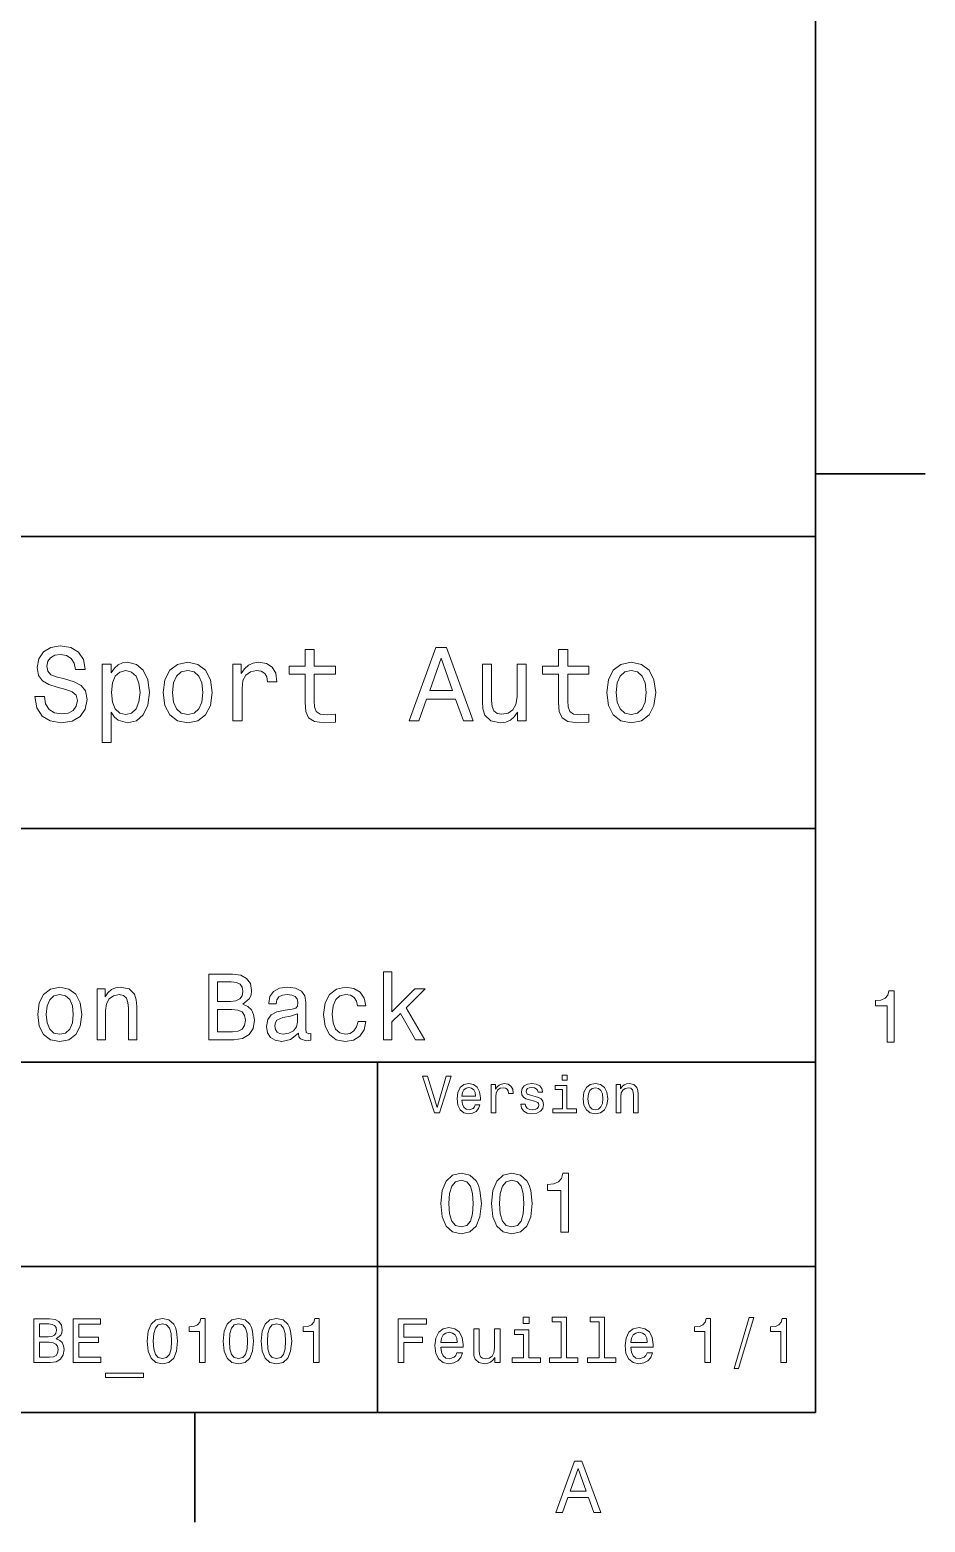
# Model space of a CAD drawing. Extents: x 0 to 420, y 0 to 297.
# Drawn here: x 356.2 to 417.5, y 2.5 to 104.7 of the extents above; entities that cross this region are included whole.
import ezdxf

# ---------------------------------------------------------------- set-up
doc = ezdxf.new("R2010")
doc.units = 0

msp = doc.modelspace()

# ---------------------------------------------------------------- linework, layer by layer
at = {"color": 7, "lineweight": 35}
for p, q in [((410, 10), (410, 287)), ((220, 70), (410, 70)), ((410, 70), (410, 10)), ((285, 50), (410, 50)), ((285, 34), (410, 34)), ((380, 10), (380, 34)), ((285, 20), (410, 20)), ((10, 10), (410, 10)), ((220, 10), (410, 10))]:
    msp.add_line(p, q, dxfattribs=at)
at = {"color": 7, "lineweight": 35, "ltscale": 0.1875}
for p, q in [((410, 74.300003), (417.5, 74.300003)), ((367.5, 10), (367.5, 2.5))]:
    msp.add_line(p, q, dxfattribs=at)
at = {"color": 7, "lineweight": 13}
for points in [[(357.20462, 59.030979), (356.549011, 59.030979), (356.693085, 58.267288), (357.053314, 57.70533), (357.608063, 57.366714), (358.357361, 57.244236), (359.099426, 57.359509), (359.654175, 57.67651), (360.007202, 58.17363), (360.136902, 58.82925), (360.028809, 59.420029), (359.726227, 59.801872), (359.236328, 60.054031), (358.580688, 60.241352), (358.018738, 60.378242), (357.651306, 60.536743), (357.442383, 60.767288), (357.377533, 61.127522), (357.442383, 61.451729), (357.6297, 61.696686), (357.917877, 61.862389), (358.314117, 61.920029), (358.71759, 61.84798), (359.034576, 61.653458), (359.24353, 61.32925), (359.344391, 60.889767), (360, 60.889767), (360, 60.904179), (359.884735, 61.581409), (359.546112, 62.085732), (359.01297, 62.402737), (358.292511, 62.510807), (357.644104, 62.402737), (357.139771, 62.100143), (356.815552, 61.631844), (356.700287, 61.026657), (356.793945, 60.486309), (357.067719, 60.118874), (357.5, 59.873917), (358.09079, 59.6866), (358.674347, 59.520893), (359.113831, 59.362389), (359.380402, 59.131844), (359.47406, 58.757202), (359.387604, 58.375359), (359.164276, 58.087173), (358.825653, 57.907059), (358.386169, 57.849422), (357.896271, 57.928673), (357.521606, 58.159222), (357.283875, 58.533859)], [(382.175781, 57.381123), (382.838623, 57.381123), (383.364563, 58.850864), (385.360229, 58.850864), (385.886169, 57.381123), (386.563416, 57.381123), (384.733429, 62.388329), (383.998566, 62.388329)], [(361.786743, 60.652016), (361.786743, 61.25), (361.15274, 61.25), (361.15274, 55.882565), (361.786743, 55.882565), (361.786743, 57.971901), (362.010101, 57.633286), (362.262268, 57.409943), (362.896271, 57.244236), (363.501465, 57.381123), (363.976959, 57.791786), (364.286743, 58.440201), (364.402039, 59.319164), (364.286743, 60.190922), (363.976959, 60.839336), (363.501465, 61.242794), (362.896271, 61.386887), (362.550446, 61.343658), (362.255066, 61.206772), (362.002899, 60.976223)], [(365.338623, 59.311958), (365.453888, 58.432995), (365.785309, 57.78458), (366.311249, 57.381123), (367.017303, 57.244236), (367.716125, 57.381123), (368.242065, 57.777374), (368.573486, 58.425793), (368.695984, 59.311958), (368.573486, 60.190922), (368.242065, 60.846542), (367.716125, 61.242794), (367.017303, 61.386887), (366.311249, 61.242794), (365.785309, 60.839336), (365.453888, 60.190922)], [(370.100861, 57.381123), (370.734863, 57.381123), (370.734863, 59.592937), (370.799713, 60.12608), (370.994232, 60.507923), (371.311249, 60.738472), (371.736328, 60.817722), (372.053314, 60.767288), (372.291077, 60.623199), (372.435181, 60.378242), (372.485596, 60.046829), (373.126801, 60.046829), (373.040344, 60.630402), (372.802612, 61.048271), (372.406342, 61.30043), (371.865997, 61.386887), (371.498566, 61.32925), (371.181549, 61.185158), (370.900574, 60.940201), (370.677246, 60.608788), (370.677246, 61.25), (370.100861, 61.25)], [(375.050415, 60.579971), (375.050415, 58.64193), (375.093658, 58.015129), (375.29538, 57.582851), (375.698853, 57.330688), (376.383301, 57.244236), (377.132568, 57.280258), (377.132568, 57.827808), (376.585022, 57.78458), (376.087891, 57.842216), (375.82132, 58.022331), (375.706055, 58.324928), (375.684448, 58.75), (375.684448, 60.579971), (377.132568, 60.579971), (377.132568, 61.120316), (375.684448, 61.120316), (375.684448, 62.251438), (375.050415, 62.251438), (375.050415, 61.120316), (373.955322, 61.120316), (373.955322, 60.579971)], [(383.595093, 59.463257), (384.365997, 61.667866), (385.136902, 59.463257)], [(392.399109, 60.579971), (392.399109, 58.64193), (392.442352, 58.015129), (392.644073, 57.582851), (393.047546, 57.330688), (393.731995, 57.244236), (394.481262, 57.280258), (394.481262, 57.827808), (393.933716, 57.78458), (393.436584, 57.842216), (393.170013, 58.022331), (393.054749, 58.324928), (393.033142, 58.75), (393.033142, 60.579971), (394.481262, 60.579971), (394.481262, 61.120316), (393.033142, 61.120316), (393.033142, 62.251438), (392.399109, 62.251438), (392.399109, 61.120316), (391.304016, 61.120316), (391.304016, 60.579971)], [(395.698853, 59.311958), (395.814117, 58.432995), (396.145508, 57.78458), (396.671448, 57.381123), (397.377502, 57.244236), (398.076355, 57.381123), (398.602295, 57.777374), (398.933716, 58.425793), (399.056183, 59.311958), (398.933716, 60.190922), (398.602295, 60.846542), (398.076355, 61.242794), (397.377502, 61.386887), (396.671448, 61.242794), (396.145508, 60.839336), (395.814117, 60.190922)], [(362.788208, 57.8134), (362.363129, 57.907059), (362.053314, 58.195244), (361.858795, 58.663544), (361.793945, 59.319164), (361.858795, 59.967579), (362.053314, 60.435879), (362.363129, 60.716858), (362.788208, 60.817722), (363.177246, 60.716858), (363.48703, 60.428673), (363.68158, 59.960373), (363.753601, 59.319164), (363.68158, 58.67075), (363.48703, 58.195244), (363.177246, 57.907059)], [(365.98703, 59.319164), (366.05188, 59.967579), (366.253601, 60.435879), (366.57782, 60.72406), (367.017303, 60.824928), (367.449585, 60.72406), (367.773773, 60.443081), (367.975525, 59.967579), (368.047546, 59.319164), (367.975525, 58.663544), (367.773773, 58.188038), (367.449585, 57.899853), (367.017303, 57.806194), (366.57782, 57.899853), (366.253601, 58.188038), (366.05188, 58.663544)], [(390.194519, 61.25), (389.560516, 61.25), (389.560516, 59.016571), (389.488464, 58.497837), (389.279541, 58.123196), (388.955322, 57.892651), (388.530243, 57.820602), (388.19165, 57.878242), (387.975494, 58.051151), (387.853027, 58.346542), (387.824219, 58.764408), (387.824219, 61.25), (387.190186, 61.25), (387.190186, 58.706772), (387.211792, 58.195244), (387.348694, 57.770172), (387.766571, 57.381123), (388.436584, 57.244236), (388.796814, 57.294666), (389.106628, 57.424351), (389.373199, 57.647694), (389.589325, 57.971901), (389.589325, 57.381123), (390.194519, 57.381123)], [(396.34726, 59.319164), (396.412109, 59.967579), (396.613831, 60.435879), (396.938019, 60.72406), (397.377502, 60.824928), (397.809784, 60.72406), (398.134003, 60.443081), (398.335724, 59.967579), (398.407776, 59.319164), (398.335724, 58.663544), (398.134003, 58.188038), (397.809784, 57.899853), (397.377502, 57.806194), (396.938019, 57.899853), (396.613831, 58.188038), (396.412109, 58.663544)], [(370.779541, 37.961815), (371.233398, 38.337894), (371.350128, 38.590778), (371.389038, 38.902016), (371.304749, 39.388329), (371.051849, 39.738472), (370.643372, 39.95245), (370.072754, 40.030258), (368.471161, 40.030258), (368.471161, 35.530258), (370.163544, 35.530258), (370.766541, 35.621037), (371.213959, 35.886887), (371.492798, 36.308357), (371.590027, 36.87896), (371.531677, 37.261528), (371.376068, 37.57925), (371.123169, 37.812679)], [(380.414978, 35.530258), (380.985596, 35.530258), (380.985596, 36.755764), (381.582123, 37.332851), (382.606628, 35.530258), (383.248535, 35.530258), (381.971161, 37.728386), (383.280975, 39.012245), (382.561218, 39.012245), (380.985596, 37.443081), (380.985596, 40.185879), (380.414978, 40.185879)], [(356.747833, 37.268009), (356.851563, 36.476944), (357.149841, 35.893372), (357.623199, 35.530258), (358.258636, 35.407059), (358.887604, 35.530258), (359.360931, 35.886887), (359.65921, 36.470459), (359.76944, 37.268009), (359.65921, 38.059078), (359.360931, 38.649136), (358.887604, 39.005764), (358.258636, 39.135445), (357.623199, 39.005764), (357.149841, 38.642651), (356.851563, 38.059078)], [(360.819885, 35.530258), (361.390472, 35.530258), (361.390472, 37.540344), (361.448822, 38.000721), (361.636871, 38.337894), (361.92865, 38.545387), (362.317719, 38.623199), (362.628937, 38.558357), (362.823486, 38.383286), (362.920746, 38.091499), (362.953156, 37.70245), (362.953156, 35.530258), (363.523773, 35.530258), (363.523773, 37.819164), (363.497833, 38.279537), (363.381104, 38.662102), (362.998535, 39.012245), (362.402008, 39.135445), (362.07132, 39.090057), (361.79248, 38.966858), (361.552582, 38.759365), (361.364532, 38.480545), (361.364532, 39.012245), (360.819885, 39.012245)], [(369.949554, 38.162823), (369.067719, 38.162823), (369.067719, 39.492073), (370.001434, 39.492073), (370.351563, 39.453171), (370.597961, 39.336452), (370.747101, 39.135445), (370.798981, 38.837173), (370.740631, 38.538902), (370.584991, 38.331409), (370.319153, 38.201729)], [(374.598694, 35.98415), (374.598694, 35.964695), (374.631104, 35.744236), (374.728363, 35.588615), (375.136871, 35.465416), (375.45459, 35.517288), (375.45459, 35.958214), (375.31842, 35.938759), (375.136871, 36.023052), (375.104462, 36.282421), (375.104462, 38.085014), (375.026642, 38.545387), (374.799683, 38.869595), (374.404175, 39.064121), (373.846527, 39.135445), (373.301849, 39.057636), (372.899841, 38.837173), (372.646973, 38.493515), (372.562653, 38.039623), (372.562653, 38.000721), (373.074921, 38.000721), (373.1203, 38.273052), (373.262939, 38.467579), (373.496399, 38.584293), (373.827087, 38.629681), (374.144806, 38.59726), (374.371735, 38.5), (374.507904, 38.331409), (374.553284, 38.09798), (374.527374, 37.825645), (374.423615, 37.68948), (374.164246, 37.624638), (373.677948, 37.572765), (373.1203, 37.456051), (372.724762, 37.248558), (372.491333, 36.924351), (372.420013, 36.444523), (372.484863, 36.016571), (372.685852, 35.698845), (373.010071, 35.497837), (373.457489, 35.426514), (374.060516, 35.562679)], [(378.651276, 37.858067), (379.215393, 37.858067), (379.098694, 38.376801), (378.819885, 38.785301), (378.385437, 39.038185), (377.82132, 39.135445), (377.198822, 39.005764), (376.725494, 38.642651), (376.427216, 38.052593), (376.323486, 37.261528), (376.420746, 36.476944), (376.712524, 35.893372), (377.172882, 35.530258), (377.801849, 35.407059), (378.359497, 35.504322), (378.793945, 35.776657), (379.092194, 36.204609), (379.221893, 36.775215), (378.677216, 36.775215), (378.579956, 36.412102), (378.398407, 36.139767), (378.139038, 35.97118), (377.82132, 35.919308), (377.425781, 36.003601), (377.140472, 36.262966), (376.965393, 36.684437), (376.907043, 37.280979), (376.965393, 37.864552), (377.146973, 38.286022), (377.438751, 38.545387), (377.82132, 38.636166), (378.158478, 38.577808), (378.411377, 38.428673), (378.579956, 38.182274)], [(414.909241, 35.366787), (415.368164, 35.366787), (415.368164, 38.892002), (415.025208, 38.892002), (414.934448, 38.584366), (414.752899, 38.377594), (414.475525, 38.256557), (414.092224, 38.216209), (414.092224, 37.858143), (414.909241, 37.858143)], [(357.33139, 37.274494), (357.389771, 37.858067), (357.57132, 38.279537), (357.863098, 38.538902), (358.258636, 38.629681), (358.647675, 38.538902), (358.939453, 38.286022), (359.121033, 37.858067), (359.185852, 37.274494), (359.121033, 36.684437), (358.939453, 36.256481), (358.647675, 35.997116), (358.258636, 35.912823), (357.863098, 35.997116), (357.57132, 36.256481), (357.389771, 36.684437)], [(370.092194, 36.068443), (369.067719, 36.068443), (369.067719, 37.618156), (370.033844, 37.618156), (370.442352, 37.572765), (370.734131, 37.4366), (370.90921, 37.203171), (370.96756, 36.865993), (370.90921, 36.509365), (370.747101, 36.262966), (370.474762, 36.113831)], [(374.533844, 36.749279), (374.456024, 36.412102), (374.248535, 36.152737), (373.937317, 35.98415), (373.554749, 35.925793), (373.30835, 35.958214), (373.13327, 36.061958), (373.023041, 36.243515), (372.990631, 36.496395), (373.016541, 36.723343), (373.1203, 36.885445), (373.535278, 37.067001), (374.060516, 37.14481), (374.533844, 37.30043)], [(384.71109, 33.03458), (384.08429, 30.905619), (383.439484, 33.03458), (383.09726, 33.03458), (383.904175, 30.530979), (384.264404, 30.530979), (385.053314, 33.03458)], [(392.992798, 33.117435), (392.657776, 33.117435), (392.657776, 32.757202), (392.992798, 32.757202)], [(385.784576, 31.40634), (387.052582, 31.40634), (387.056183, 31.554033), (386.998566, 31.9683), (386.840057, 32.278099), (386.587891, 32.465416), (386.252869, 32.533859), (385.925079, 32.461815), (385.672913, 32.260086), (385.510803, 31.932276), (385.453156, 31.5), (385.507202, 31.056915), (385.669312, 30.732708), (385.917877, 30.530979), (386.242065, 30.462536), (386.523041, 30.509365), (386.753601, 30.631844), (386.922913, 30.826368), (387.020172, 31.085733), (386.706787, 31.085733), (386.641937, 30.941643), (386.548279, 30.833572), (386.281708, 30.747118), (386.076355, 30.786743), (385.921478, 30.912823), (385.820618, 31.118155), (385.784576, 31.395533)], [(385.784576, 31.672911), (385.824219, 31.921469), (385.921478, 32.105186), (386.069153, 32.216858), (386.263702, 32.256485), (386.45462, 32.216858), (386.602295, 32.105186), (386.692352, 31.921469), (386.724792, 31.672911)], [(387.794678, 30.530979), (388.111664, 30.530979), (388.111664, 31.636887), (388.144104, 31.903458), (388.241364, 32.094379), (388.399841, 32.209652), (388.612396, 32.249279), (388.770905, 32.224064), (388.889771, 32.152016), (388.961823, 32.029537), (388.98703, 31.863832), (389.307648, 31.863832), (389.264404, 32.155621), (389.145538, 32.364552), (388.947418, 32.490635), (388.677246, 32.533859), (388.49353, 32.505043), (388.335022, 32.432995), (388.194519, 32.310516), (388.082855, 32.144814), (388.082855, 32.465416), (387.794678, 32.465416)], [(390.791779, 31.658501), (390.485596, 31.730547), (390.258636, 31.8134), (390.182983, 31.982708), (390.20462, 32.101585), (390.280273, 32.188038), (390.40274, 32.242073), (390.579254, 32.263687), (390.748566, 32.242073), (390.881836, 32.177231), (390.968292, 32.079971), (391.004333, 31.950287), (391.314117, 31.950287), (391.314117, 31.957493), (391.260101, 32.191643), (391.112396, 32.375359), (390.881836, 32.490635), (390.579254, 32.533859), (390.273041, 32.490635), (390.049713, 32.371758), (389.90921, 32.195244), (389.865997, 31.971901), (389.898407, 31.755764), (389.999268, 31.604465), (390.164978, 31.496397), (390.406342, 31.420748), (390.759369, 31.334293), (390.975494, 31.244236), (391.033142, 31.17219), (391.054749, 31.064121), (391.022339, 30.930836), (390.935883, 30.829971), (390.79538, 30.765129), (390.608063, 30.743515), (390.409943, 30.765129), (390.265839, 30.840778), (390.168579, 30.963255), (390.128967, 31.132565), (389.822754, 31.132565), (389.873199, 30.844379), (390.020905, 30.635447), (390.255035, 30.509365), (390.579254, 30.462536), (390.917877, 30.509365), (391.166412, 30.635447), (391.317719, 30.837175), (391.371765, 31.100143), (391.332123, 31.327089), (391.220459, 31.481987), (391.036743, 31.582851)], [(392.981995, 30.79755), (392.981995, 32.400574), (392.167877, 32.400574), (392.167877, 32.130402), (392.664978, 32.130402), (392.664978, 30.79755), (392.016571, 30.79755), (392.016571, 30.530979), (393.637604, 30.530979), (393.637604, 30.79755)], [(394.087891, 31.496397), (394.145538, 31.056915), (394.311249, 30.732708), (394.574219, 30.530979), (394.927246, 30.462536), (395.276672, 30.530979), (395.539612, 30.729107), (395.705322, 31.053314), (395.766571, 31.496397), (395.705322, 31.935879), (395.539612, 32.263687), (395.276672, 32.461815), (394.927246, 32.533859), (394.574219, 32.461815), (394.311249, 32.260086), (394.145538, 31.935879)], [(394.412109, 31.5), (394.444519, 31.824207), (394.54538, 32.058357), (394.707489, 32.20245), (394.927246, 32.25288), (395.143372, 32.20245), (395.305481, 32.061958), (395.406342, 31.824207), (395.442352, 31.5), (395.406342, 31.17219), (395.305481, 30.934437), (395.143372, 30.790344), (394.927246, 30.743515), (394.707489, 30.790344), (394.54538, 30.934437), (394.444519, 31.17219)], [(396.350159, 30.530979), (396.667145, 30.530979), (396.667145, 31.647694), (396.699554, 31.903458), (396.804047, 32.090778), (396.966125, 32.206051), (397.182281, 32.249279), (397.355194, 32.213257), (397.463257, 32.115993), (397.517303, 31.95389), (397.535309, 31.737751), (397.535309, 30.530979), (397.852295, 30.530979), (397.852295, 31.802593), (397.837891, 32.058357), (397.773041, 32.270893), (397.560516, 32.465416), (397.229095, 32.533859), (397.04538, 32.508644), (396.890503, 32.440201), (396.757202, 32.324928), (396.65274, 32.170029), (396.65274, 32.465416), (396.350159, 32.465416)], [(384.345825, 24.314121), (384.432281, 23.409224), (384.703156, 22.763689), (385.135437, 22.371759), (385.734863, 22.244957), (386.328522, 22.371759), (386.760803, 22.763689), (387.02594, 23.409224), (387.118164, 24.314121), (387.02594, 25.213257), (386.916412, 25.570606), (386.760803, 25.864553), (386.328522, 26.256485), (385.734863, 26.38905), (385.135437, 26.256485), (384.703156, 25.858791), (384.432281, 25.213257)], [(384.899139, 24.314121), (384.945251, 25.011528), (385.089325, 25.51297), (385.348694, 25.806917), (385.734863, 25.910664), (386.115265, 25.806917), (386.374634, 25.51297), (386.518738, 25.011528), (386.56485, 24.314121), (386.518738, 23.610952), (386.374634, 23.10951), (386.115265, 22.815563), (385.734863, 22.717581), (385.348694, 22.815563), (385.089325, 23.10951), (384.945251, 23.610952)], [(387.815552, 24.314121), (387.902008, 23.409224), (388.172913, 22.763689), (388.605194, 22.371759), (389.20462, 22.244957), (389.798279, 22.371759), (390.23056, 22.763689), (390.495667, 23.409224), (390.587891, 24.314121), (390.495667, 25.213257), (390.386169, 25.570606), (390.23056, 25.864553), (389.798279, 26.256485), (389.20462, 26.38905), (388.605194, 26.256485), (388.172913, 25.858791), (387.902008, 25.213257)], [(388.368866, 24.314121), (388.414978, 25.011528), (388.559082, 25.51297), (388.818451, 25.806917), (389.20462, 25.910664), (389.585022, 25.806917), (389.844391, 25.51297), (389.988464, 25.011528), (390.034576, 24.314121), (389.988464, 23.610952), (389.844391, 23.10951), (389.585022, 22.815563), (389.20462, 22.717581), (388.818451, 22.815563), (388.559082, 23.10951), (388.414978, 23.610952)], [(392.570618, 22.360231), (393.095093, 22.360231), (393.095093, 26.38905), (392.703156, 26.38905), (392.599426, 26.037464), (392.391937, 25.801153), (392.074921, 25.662825), (391.636902, 25.616714), (391.636902, 25.207493), (392.570618, 25.207493)], [(358.023041, 15.049712), (358.325653, 15.300432), (358.403442, 15.469021), (358.429382, 15.676514), (358.373199, 16.000721), (358.20459, 16.23415), (357.932281, 16.376802), (357.55188, 16.428675), (356.484131, 16.428675), (356.484131, 13.428675), (357.612396, 13.428675), (358.014404, 13.489193), (358.312683, 13.666427), (358.498566, 13.947407), (358.563385, 14.32781), (358.524475, 14.582853), (358.420746, 14.794669), (358.252167, 14.950289)], [(359.177216, 13.428675), (361.079254, 13.428675), (361.079254, 13.791787), (359.574921, 13.791787), (359.574921, 14.807637), (360.914978, 14.807637), (360.914978, 15.166427), (359.574921, 15.166427), (359.574921, 16.065563), (361.044647, 16.065563), (361.044647, 16.428675), (359.177216, 16.428675)], [(364.247833, 14.894093), (364.312683, 14.215418), (364.515839, 13.731268), (364.840057, 13.43732), (365.289612, 13.342219), (365.734863, 13.43732), (366.059082, 13.731268), (366.257904, 14.215418), (366.327087, 14.894093), (366.257904, 15.568444), (366.175781, 15.836456), (366.059082, 16.056917), (365.734863, 16.350864), (365.289612, 16.450289), (364.840057, 16.350864), (364.515839, 16.052593), (364.312683, 15.568444)], [(367.814117, 13.428675), (368.207489, 13.428675), (368.207489, 16.450289), (367.913544, 16.450289), (367.835724, 16.1866), (367.680115, 16.009367), (367.442352, 15.905621), (367.113831, 15.871038), (367.113831, 15.564121), (367.814117, 15.564121)], [(369.452454, 14.894093), (369.517273, 14.215418), (369.720459, 13.731268), (370.044678, 13.43732), (370.494232, 13.342219), (370.939484, 13.43732), (371.263672, 13.731268), (371.462524, 14.215418), (371.531708, 14.894093), (371.462524, 15.568444), (371.380402, 15.836456), (371.263672, 16.056917), (370.939484, 16.350864), (370.494232, 16.450289), (370.044678, 16.350864), (369.720459, 16.052593), (369.517273, 15.568444)], [(372.054749, 14.894093), (372.119598, 14.215418), (372.322754, 13.731268), (372.646973, 13.43732), (373.096527, 13.342219), (373.541779, 13.43732), (373.865997, 13.731268), (374.064819, 14.215418), (374.134003, 14.894093), (374.064819, 15.568444), (373.982697, 15.836456), (373.865997, 16.056917), (373.541779, 16.350864), (373.096527, 16.450289), (372.646973, 16.350864), (372.322754, 16.052593), (372.119598, 15.568444)], [(375.621033, 13.428675), (376.014404, 13.428675), (376.014404, 16.450289), (375.720459, 16.450289), (375.642639, 16.1866), (375.48703, 16.009367), (375.249268, 15.905621), (374.920746, 15.871038), (374.920746, 15.564121), (375.621033, 15.564121)], [(381.414978, 13.428675), (381.817017, 13.428675), (381.817017, 14.807637), (383.079254, 14.807637), (383.079254, 15.166427), (381.817017, 15.166427), (381.817017, 16.065563), (383.368866, 16.065563), (383.368866, 16.428675), (381.414978, 16.428675)], [(390.389038, 16.532421), (389.98703, 16.532421), (389.98703, 16.100145), (390.389038, 16.100145)], [(392.572052, 16.212536), (392.572052, 13.748559), (391.789612, 13.748559), (391.789612, 13.428675), (393.73056, 13.428675), (393.73056, 13.748559), (392.952454, 13.748559), (392.952454, 16.532421), (391.975494, 16.532421), (391.975494, 16.212536)], [(395.174347, 16.212536), (395.174347, 13.748559), (394.391937, 13.748559), (394.391937, 13.428675), (396.332855, 13.428675), (396.332855, 13.748559), (395.554749, 13.748559), (395.554749, 16.532421), (394.57782, 16.532421), (394.57782, 16.212536)], [(402.416443, 13.428675), (402.809814, 13.428675), (402.809814, 16.450289), (402.515839, 16.450289), (402.438049, 16.1866), (402.28241, 16.009367), (402.044678, 15.905621), (401.716125, 15.871038), (401.716125, 15.564121), (402.416443, 15.564121)], [(404.42218, 13.026657), (404.720459, 13.026657), (405.766571, 16.510807), (405.463989, 16.510807)], [(407.621033, 13.428675), (408.014404, 13.428675), (408.014404, 16.450289), (407.720459, 16.450289), (407.642639, 16.1866), (407.48703, 16.009367), (407.249268, 15.905621), (406.920746, 15.871038), (406.920746, 15.564121), (407.621033, 15.564121)], [(357.469727, 15.183718), (356.881836, 15.183718), (356.881836, 16.069885), (357.504303, 16.069885), (357.737732, 16.043949), (357.902008, 15.966139), (358.001434, 15.832133), (358.036011, 15.633286), (357.997101, 15.434439), (357.893372, 15.29611), (357.716125, 15.209655)], [(364.662811, 14.894093), (364.697388, 15.417148), (364.805481, 15.793228), (365, 16.013689), (365.289612, 16.091499), (365.574921, 16.013689), (365.76944, 15.793228), (365.877502, 15.417148), (365.912109, 14.894093), (365.877502, 14.366715), (365.76944, 13.990634), (365.574921, 13.770173), (365.289612, 13.696686), (365, 13.770173), (364.805481, 13.990634), (364.697388, 14.366715)], [(369.867432, 14.894093), (369.902008, 15.417148), (370.010071, 15.793228), (370.20459, 16.013689), (370.494232, 16.091499), (370.779541, 16.013689), (370.97406, 15.793228), (371.082123, 15.417148), (371.116699, 14.894093), (371.082123, 14.366715), (370.97406, 13.990634), (370.779541, 13.770173), (370.494232, 13.696686), (370.20459, 13.770173), (370.010071, 13.990634), (369.902008, 14.366715)], [(372.469727, 14.894093), (372.504303, 15.417148), (372.612396, 15.793228), (372.806915, 16.013689), (373.096527, 16.091499), (373.381836, 16.013689), (373.576355, 15.793228), (373.684418, 15.417148), (373.719025, 14.894093), (373.684418, 14.366715), (373.576355, 13.990634), (373.381836, 13.770173), (373.096527, 13.696686), (372.806915, 13.770173), (372.612396, 13.990634), (372.504303, 14.366715)], [(384.341492, 14.479107), (385.863098, 14.479107), (385.867432, 14.656341), (385.798279, 15.153459), (385.608063, 15.525217), (385.305481, 15.75), (384.903473, 15.832133), (384.510101, 15.745678), (384.207489, 15.503603), (384.01297, 15.110231), (383.943817, 14.591499), (384.008636, 14.059798), (384.203156, 13.67075), (384.501434, 13.428675), (384.890503, 13.346542), (385.227661, 13.402739), (385.504333, 13.549712), (385.707489, 13.783141), (385.824219, 14.09438), (385.44812, 14.09438), (385.370331, 13.92147), (385.257935, 13.791787), (384.938049, 13.688041), (384.69165, 13.735591), (384.505768, 13.886888), (384.384735, 14.133286), (384.341492, 14.466139)], [(384.341492, 14.798992), (384.389038, 15.097262), (384.505768, 15.317724), (384.682983, 15.45173), (384.916412, 15.49928), (385.145538, 15.45173), (385.322754, 15.317724), (385.430847, 15.097262), (385.469727, 14.798992)], [(388.400574, 15.75), (388.020172, 15.75), (388.020172, 14.409943), (387.976959, 14.098703), (387.851593, 13.873919), (387.657074, 13.735591), (387.402008, 13.692364), (387.198853, 13.726946), (387.069153, 13.830692), (386.995667, 14.007925), (386.978394, 14.258646), (386.978394, 15.75), (386.597992, 15.75), (386.597992, 14.224064), (386.610962, 13.917148), (386.693085, 13.662104), (386.943817, 13.428675), (387.345825, 13.346542), (387.561951, 13.376801), (387.747833, 13.454611), (387.907776, 13.588617), (388.037476, 13.783141), (388.037476, 13.428675), (388.400574, 13.428675)], [(390.376068, 13.748559), (390.376068, 15.672191), (389.399139, 15.672191), (389.399139, 15.347983), (389.995667, 15.347983), (389.995667, 13.748559), (389.21759, 13.748559), (389.21759, 13.428675), (391.162811, 13.428675), (391.162811, 13.748559)], [(397.353027, 14.479107), (398.874634, 14.479107), (398.878967, 14.656341), (398.809814, 15.153459), (398.619598, 15.525217), (398.317017, 15.75), (397.914978, 15.832133), (397.521606, 15.745678), (397.219025, 15.503603), (397.024506, 15.110231), (396.955322, 14.591499), (397.020172, 14.059798), (397.214691, 13.67075), (397.51297, 13.428675), (397.902008, 13.346542), (398.239197, 13.402739), (398.515839, 13.549712), (398.719025, 13.783141), (398.835724, 14.09438), (398.459656, 14.09438), (398.381836, 13.92147), (398.26944, 13.791787), (397.949554, 13.688041), (397.703186, 13.735591), (397.517303, 13.886888), (397.39624, 14.133286), (397.353027, 14.466139)], [(397.353027, 14.798992), (397.400574, 15.097262), (397.517303, 15.317724), (397.694519, 15.45173), (397.927948, 15.49928), (398.157074, 15.45173), (398.33429, 15.317724), (398.442352, 15.097262), (398.481262, 14.798992)], [(357.564819, 13.787464), (356.881836, 13.787464), (356.881836, 14.820605), (357.52594, 14.820605), (357.798279, 14.790346), (357.992798, 14.699568), (358.109497, 14.543948), (358.148407, 14.319164), (358.109497, 14.081412), (358.001434, 13.917148), (357.819885, 13.817723)], [(361.386169, 12.711096), (361.386169, 12.408502), (363.988464, 12.408502), (363.988464, 12.711096)], [(392.216858, 3.166787), (392.680847, 3.166787), (393.049011, 4.195605), (394.445984, 4.195605), (394.814117, 3.166787), (395.288177, 3.166787), (394.007202, 6.67183), (393.492798, 6.67183)], [(393.210388, 4.624279), (393.75, 6.167507), (394.289642, 4.624279)]]:
    msp.add_lwpolyline(points, close=True, dxfattribs=at)

doc.saveas('drawing.dxf')
